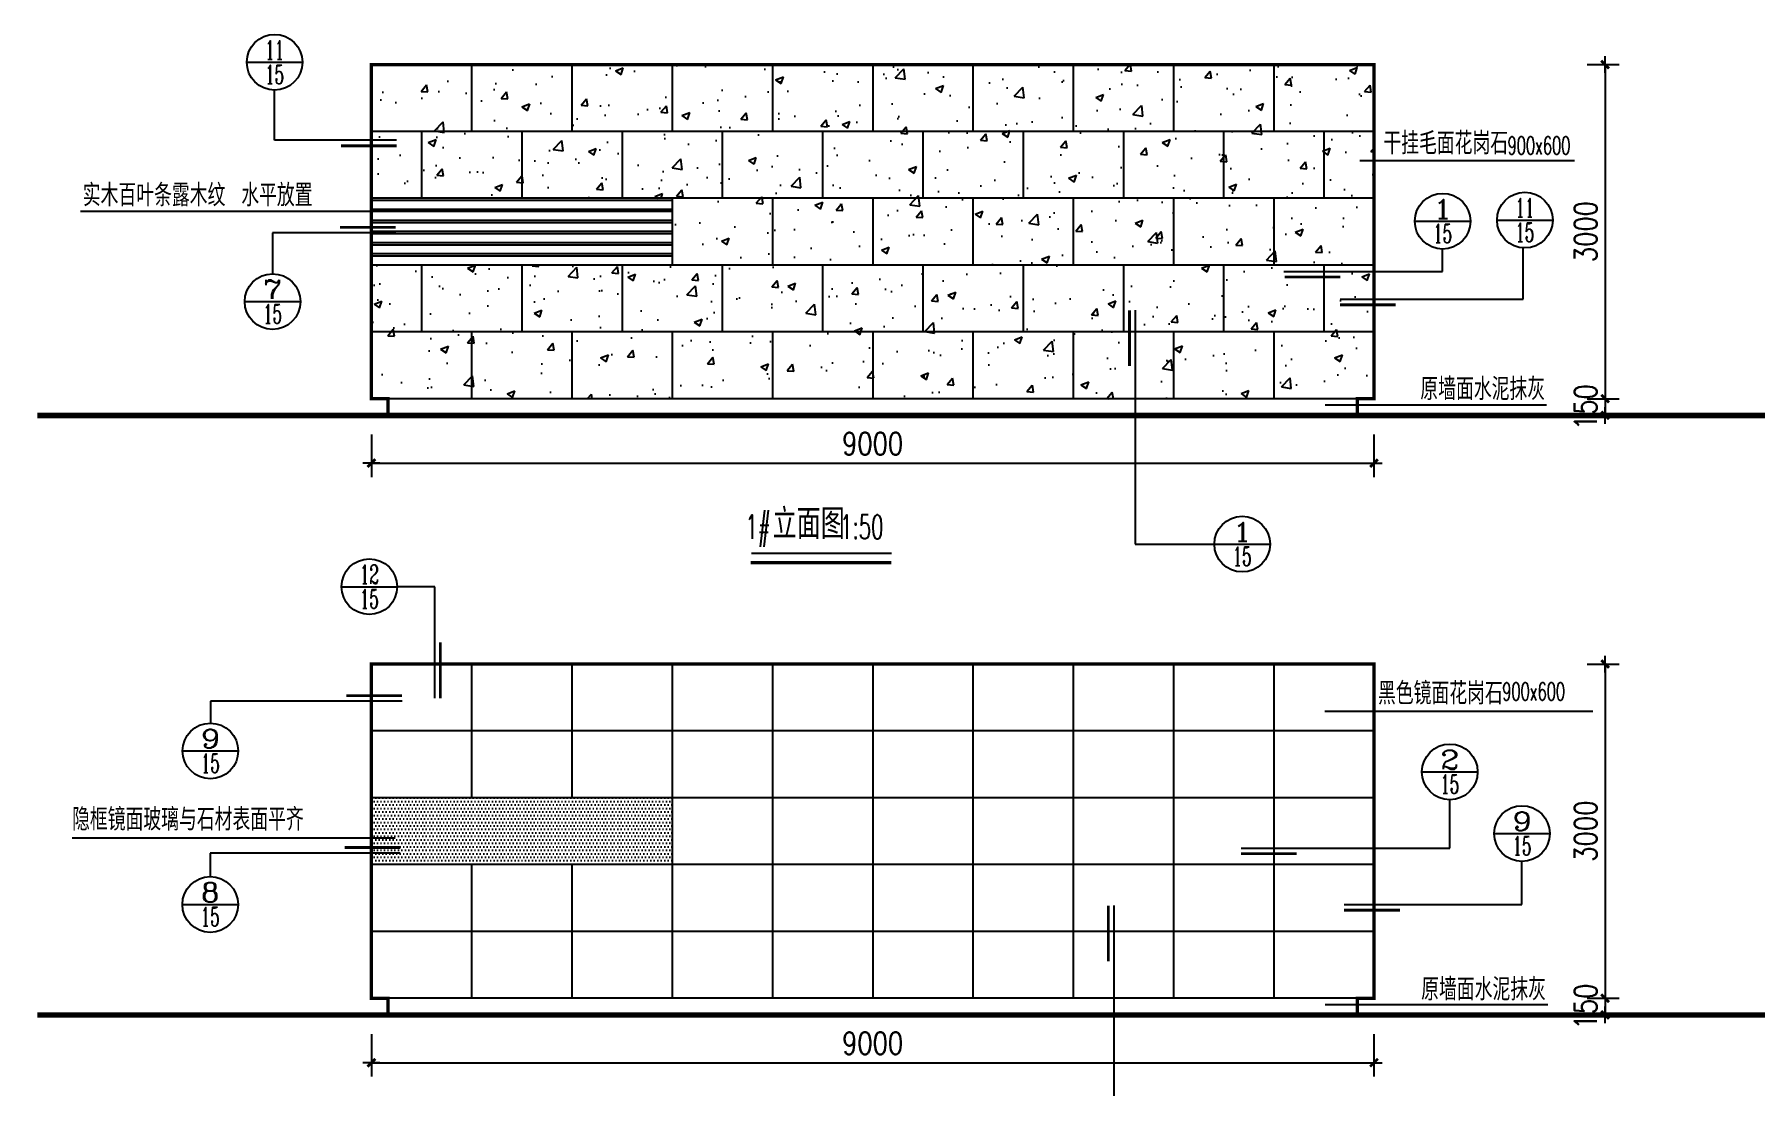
# Model space of a CAD drawing. Extents: x -22561 to 16045, y 153014 to 175987.
# Drawn here: x -22561 to -7111, y 165492 to 174937 of the extents above; entities that cross this region are included whole.
import ezdxf
from ezdxf.enums import TextEntityAlignment as Align

# ---------------------------------------------------------------- set-up
doc = ezdxf.new("R2010")
doc.units = 0
doc.header["$LTSCALE"] = 500
doc.header["$MEASUREMENT"] = 0
doc.header["$PDMODE"] = 34
doc.layers.get('0').update_dxf_attribs({"linetype": 'CONTINUOUS'})
doc.layers.get('DEFPOINTS').update_dxf_attribs({"linetype": 'CONTINUOUS'})
doc.layers.add('L-OBJECT', color=4, linetype='CONTINUOUS')
doc.layers.add('PUB_DIM', color=3, linetype='CONTINUOUS')
doc.styles.add('_HZTXT', font='txt.shx', dxfattribs={"width": 0.8, "bigfont": 'HZTXT.shx'})
doc.styles.add('_ROMANS', font='ROMANS.shx', dxfattribs={"width": 0.6})
doc.styles.add('COMP', font='COMPLEX', dxfattribs={"bigfont": 'hztxt'})
doc.styles.add('DIM_FONT', font='romans.shx', dxfattribs={"width": 0.8, "height": 200, "bigfont": 'hztxt.shx'})
doc.dimstyles.new('DIMB', dxfattribs={"dimtxt": 300, "dimasz": 1, "dimexe": 250, "dimexo": 300, "dimgap": 150, "dimtad": 1, "dimdec": 0, "dimzin": 0, "dimtxsty": 'DIM_FONT', "dimblk": '_DIMX', "dimblk1": '_DIMX', "dimblk2": '_DIMX', "dimcen": 0.09, "dimse2": 1, "dimclrt": 7, "dimazin": 3, "dimtfac": 1, "dimtdec": 0, "dimtix": 1, "dimtmove": 0, "dimatfit": 3, "dimtolj": 1, "dimtzin": 0})

# ---------------------------------------------------------------- blocks, each defined once
blk = doc.blocks.new('_DIMX')
blk.add_line((-150, 0), (150, 0))
at = {"const_width": 50}
blk.add_lwpolyline([(-70, -70), (70, 70)], dxfattribs=at)
blk = doc.blocks.new('*D5')
at = {"color": 0, "linetype": 'BYBLOCK'}
for p, q in [((-8623, 174667), (-8337, 174667)), ((-8462, 174666), (-8462, 171667)), ((-8623, 171667), (-8337, 171667))]:
    blk.add_line(p, q, dxfattribs=at)
at = {"layer": 'DEFPOINTS', "color": 0, "linetype": 'BYBLOCK'}
for p in [(-8773, 174667), (-8773, 171667), (-8462, 171667)]:
    blk.add_point(p, dxfattribs=at)
at = {"color": 0, "linetype": 'BYBLOCK', "xscale": 0.5, "yscale": 0.5, "zscale": 0.5}
for p, rotation in [((-8462, 174667), 90), ((-8462, 171667), 270)]:
    blk.add_blockref('_DIMX', p, dxfattribs=dict(at, rotation=rotation))
at = {"color": 7, "linetype": 'BYBLOCK', "insert": (-8637, 173167), "char_height": 200, "attachment_point": 5, "rotation": 90, "style": 'DIM_FONT'}
blk.add_mtext('\\A1;3000', dxfattribs=at)
blk = doc.blocks.new('*D6')
at = {"color": 0, "linetype": 'BYBLOCK'}
for p, q in [((-8623, 171667), (-8337, 171667)), ((-8462, 171667), (-8462, 171668)), ((-8462, 171667), (-8462, 171517)), ((-8623, 171517), (-8337, 171517)), ((-8462, 171516), (-8462, 171516))]:
    blk.add_line(p, q, dxfattribs=at)
at = {"layer": 'DEFPOINTS', "color": 0, "linetype": 'BYBLOCK'}
for p in [(-8773, 171667), (-8773, 171517), (-8462, 171517)]:
    blk.add_point(p, dxfattribs=at)
at = {"color": 0, "linetype": 'BYBLOCK', "xscale": 0.5, "yscale": 0.5, "zscale": 0.5}
for p, rotation in [((-8462, 171667), 270), ((-8462, 171517), 90)]:
    blk.add_blockref('_DIMX', p, dxfattribs=dict(at, rotation=rotation))
at = {"color": 7, "linetype": 'BYBLOCK', "insert": (-8637, 171592), "char_height": 200, "attachment_point": 5, "rotation": 90, "style": 'DIM_FONT'}
blk.add_mtext('\\A1;150', dxfattribs=at)
blk = doc.blocks.new('*D7')
at = {"color": 0, "linetype": 'BYBLOCK'}
for p, q in [((-19537, 171345), (-19537, 170964)), ((-10537, 171345), (-10537, 170964)), ((-19536, 171089), (-10537, 171089))]:
    blk.add_line(p, q, dxfattribs=at)
at = {"layer": 'DEFPOINTS', "color": 0, "linetype": 'BYBLOCK'}
for p in [(-19537, 171495), (-10537, 171495), (-10537, 171089)]:
    blk.add_point(p, dxfattribs=at)
at = {"color": 0, "linetype": 'BYBLOCK', "xscale": 0.5, "yscale": 0.5, "zscale": 0.5, "rotation": 180}
blk.add_blockref('_DIMX', (-19537, 171089), dxfattribs=at)
at = {"color": 0, "linetype": 'BYBLOCK', "xscale": 0.5, "yscale": 0.5, "zscale": 0.5}
blk.add_blockref('_DIMX', (-10537, 171089), dxfattribs=at)
at = {"color": 7, "linetype": 'BYBLOCK', "insert": (-15037, 171264), "char_height": 200, "attachment_point": 5, "style": 'DIM_FONT'}
blk.add_mtext('\\A1;9000', dxfattribs=at)
blk = doc.blocks.new('*D8')
at = {"color": 0, "linetype": 'BYBLOCK'}
for p, q in [((-8623, 169285), (-8337, 169285)), ((-8462, 169284), (-8462, 166285)), ((-8623, 166285), (-8337, 166285))]:
    blk.add_line(p, q, dxfattribs=at)
at = {"layer": 'DEFPOINTS', "color": 0, "linetype": 'BYBLOCK'}
for p in [(-8773, 169285), (-8773, 166285), (-8462, 166285)]:
    blk.add_point(p, dxfattribs=at)
at = {"color": 0, "linetype": 'BYBLOCK', "xscale": 0.5, "yscale": 0.5, "zscale": 0.5}
for p, rotation in [((-8462, 169285), 90), ((-8462, 166285), 270)]:
    blk.add_blockref('_DIMX', p, dxfattribs=dict(at, rotation=rotation))
at = {"color": 7, "linetype": 'BYBLOCK', "insert": (-8637, 167785), "char_height": 200, "attachment_point": 5, "rotation": 90, "style": 'DIM_FONT'}
blk.add_mtext('\\A1;3000', dxfattribs=at)
blk = doc.blocks.new('*D9')
at = {"color": 0, "linetype": 'BYBLOCK'}
for p, q in [((-8623, 166285), (-8337, 166285)), ((-8462, 166285), (-8462, 166286)), ((-8462, 166285), (-8462, 166135)), ((-8623, 166135), (-8337, 166135)), ((-8462, 166134), (-8462, 166134))]:
    blk.add_line(p, q, dxfattribs=at)
at = {"layer": 'DEFPOINTS', "color": 0, "linetype": 'BYBLOCK'}
for p in [(-8773, 166285), (-8773, 166135), (-8462, 166135)]:
    blk.add_point(p, dxfattribs=at)
at = {"color": 0, "linetype": 'BYBLOCK', "xscale": 0.5, "yscale": 0.5, "zscale": 0.5}
for p, rotation in [((-8462, 166285), 270), ((-8462, 166135), 90)]:
    blk.add_blockref('_DIMX', p, dxfattribs=dict(at, rotation=rotation))
at = {"color": 7, "linetype": 'BYBLOCK', "insert": (-8637, 166210), "char_height": 200, "attachment_point": 5, "rotation": 90, "style": 'DIM_FONT'}
blk.add_mtext('\\A1;150', dxfattribs=at)
blk = doc.blocks.new('*D10')
at = {"color": 0, "linetype": 'BYBLOCK'}
for p, q in [((-19537, 165962), (-19537, 165581)), ((-10537, 165962), (-10537, 165581)), ((-19536, 165706), (-10537, 165706))]:
    blk.add_line(p, q, dxfattribs=at)
at = {"layer": 'DEFPOINTS', "color": 0, "linetype": 'BYBLOCK'}
for p in [(-19537, 166112), (-10537, 166112), (-10537, 165706)]:
    blk.add_point(p, dxfattribs=at)
at = {"color": 0, "linetype": 'BYBLOCK', "xscale": 0.5, "yscale": 0.5, "zscale": 0.5, "rotation": 180}
blk.add_blockref('_DIMX', (-19537, 165706), dxfattribs=at)
at = {"color": 0, "linetype": 'BYBLOCK', "xscale": 0.5, "yscale": 0.5, "zscale": 0.5}
blk.add_blockref('_DIMX', (-10537, 165706), dxfattribs=at)
at = {"color": 7, "linetype": 'BYBLOCK', "insert": (-15037, 165881), "char_height": 200, "attachment_point": 5, "style": 'DIM_FONT'}
blk.add_mtext('\\A1;9000', dxfattribs=at)
blk = doc.blocks.new('_INDEX')
blk.add_line((-0.5, 0), (0.5, 0))
blk.add_circle((0, 0), 0.5)
at = {"style": 'COMP'}
for tag, width, p, p2 in [('1', 2.333333, (-0.17, 0.05), (0.17, 0.05)), ('-', 1.166667, (-0.17, -0.39), (0.17, -0.39))]:
    blk.add_attdef(tag, text='', height=0.34, dxfattribs=dict(at, width=width)).set_placement(p, p2, align=Align.FIT)

msp = doc.modelspace()

# ---------------------------------------------------------------- hatches: boundary and pattern name
at = {"layer": 'L-OBJECT'}
h = msp.add_hatch(dxfattribs=at)
h.set_pattern_fill('AR-CONC', color=256, scale=100, style=0)
h.set_pattern_definition([(50, (74999, 50745.85), (717.2602, -62.7521), [75, -825]), (355, (74999, 50745.85), (-138.7513, 752.192), [60, -660]), (100.4514, (75058.8, 50740.6), (578.5094, 689.4395), [63.7402, -701.142]), (46.1842, (74999, 50945.85), (1067.241, -165.519), [112.5, -1237.5]), (96.6356, (75087.9, 50932.1), (934.663, 974.118), [95.61, -1051.713]), (351.1842, (74999, 50945.8), (934.662, 974.1186), [90, -990]), (21, (75099, 50895.85), (596.907, -402.619), [75, -825]), (326, (75099, 50895.85), (243.3153, 725.15), [60, -660]), (71.4514, (75148.74, 50862.3), (840.2226, 322.5305), [63.7402, -701.142]), (37.5, (74999, 50745.85), (12.15986, 332.89385), [0, -652, 0, -670, 0, -662.5]), (7.5, (74999, 50745.85), (263.0695, 394.4117), [0, -382, 0, -637, 0, -252.5]), (327.5, (74776, 50745.85), (533.82244, -22.55487), [0, -250, 0, -780, 0, -1035]), (317.5, (74676, 50745.85), (583.1862, 100.105), [0, -325, 0, -518, 0, -735])])
h.paths.add_polyline_path([(-18636.5, 174666.6), (-19536.5, 174666.6), (-19536.5, 174066.6), (-18636.5, 174066.6)])
h.paths.add_polyline_path([(-17736.5, 174666.6), (-18636.5, 174666.6), (-18636.5, 174066.6), (-17736.5, 174066.6)])
h.paths.add_polyline_path([(-16836.5, 174666.6), (-17736.5, 174666.6), (-17736.5, 174066.6), (-16836.5, 174066.6)])
h.paths.add_polyline_path([(-15936.5, 174666.6), (-16836.5, 174666.6), (-16836.5, 174066.6), (-15936.5, 174066.6)])
h.paths.add_polyline_path([(-15036.5, 174666.6), (-15936.5, 174666.6), (-15936.5, 174066.6), (-15036.5, 174066.6)])
h.paths.add_polyline_path([(-14136.5, 174666.6), (-15036.5, 174666.6), (-15036.5, 174066.6), (-14136.5, 174066.6)])
h.paths.add_polyline_path([(-13236.5, 174666.6), (-14136.5, 174666.6), (-14136.5, 174066.6), (-13236.5, 174066.6)])
h.paths.add_polyline_path([(-12336.5, 174666.6), (-13236.5, 174666.6), (-13236.5, 174066.6), (-12336.5, 174066.6)])
h.paths.add_polyline_path([(-11436.5, 174666.6), (-12336.5, 174666.6), (-12336.5, 174066.6), (-11436.5, 174066.6)])
h.paths.add_polyline_path([(-10536.5, 174666.6), (-11436.5, 174666.6), (-11436.5, 174066.6), (-10536.5, 174066.6)])
h.paths.add_polyline_path([(-10536.5, 174066.6), (-10986.5, 174066.6), (-10986.5, 173466.6), (-10536.5, 173466.6)])
h.paths.add_polyline_path([(-10986.5, 174066.6), (-11886.5, 174066.6), (-11886.5, 173466.6), (-10986.5, 173466.6)])
h.paths.add_polyline_path([(-11886.5, 174066.6), (-12786.5, 174066.6), (-12786.5, 173466.6), (-11886.5, 173466.6)])
h.paths.add_polyline_path([(-12786.5, 174066.6), (-13686.5, 174066.6), (-13686.5, 173466.6), (-12786.5, 173466.6)])
h.paths.add_polyline_path([(-13686.5, 174066.6), (-14586.5, 174066.6), (-14586.5, 173466.6), (-13686.5, 173466.6)])
h.paths.add_polyline_path([(-14586.5, 174066.6), (-15486.5, 174066.6), (-15486.5, 173466.6), (-14586.5, 173466.6)])
h.paths.add_polyline_path([(-15486.5, 174066.6), (-16386.5, 174066.6), (-16386.5, 173466.6), (-15486.5, 173466.6)])
h.paths.add_polyline_path([(-16386.5, 174066.6), (-17286.5, 174066.6), (-17286.5, 173466.6), (-16386.5, 173466.6)])
h.paths.add_polyline_path([(-17286.5, 174066.6), (-18186.5, 174066.6), (-18186.5, 173466.6), (-17286.5, 173466.6)])
h.paths.add_polyline_path([(-18186.5, 174066.6), (-19086.5, 174066.6), (-19086.5, 173466.6), (-18186.5, 173466.6)])
h.paths.add_polyline_path([(-19086.5, 174066.6), (-19536.5, 174066.6), (-19536.5, 173466.6), (-19086.5, 173466.6)])
h.paths.add_polyline_path([(-15936.5, 173466.6), (-16836.5, 173466.6), (-16836.5, 172866.6), (-15936.5, 172866.6)])
h.paths.add_polyline_path([(-15036.5, 173466.6), (-15936.5, 173466.6), (-15936.5, 172866.6), (-15036.5, 172866.6)])
h.paths.add_polyline_path([(-14136.5, 173466.6), (-15036.5, 173466.6), (-15036.5, 172866.6), (-14136.5, 172866.6)])
h.paths.add_polyline_path([(-13236.5, 173466.6), (-14136.5, 173466.6), (-14136.5, 172866.6), (-13236.5, 172866.6)])
h.paths.add_polyline_path([(-12336.5, 173466.6), (-13236.5, 173466.6), (-13236.5, 172866.6), (-12336.5, 172866.6)])
h.paths.add_polyline_path([(-11436.5, 173466.6), (-12336.5, 173466.6), (-12336.5, 172866.6), (-11436.5, 172866.6)])
h.paths.add_polyline_path([(-10536.5, 173466.6), (-11436.5, 173466.6), (-11436.5, 172866.6), (-10536.5, 172866.6)])
h.paths.add_polyline_path([(-10536.5, 172866.6), (-10986.5, 172866.6), (-10986.5, 172266.6), (-10536.5, 172266.6)])
h.paths.add_polyline_path([(-10986.5, 172866.6), (-11886.5, 172866.6), (-11886.5, 172266.6), (-10986.5, 172266.6)])
h.paths.add_polyline_path([(-10536.5, 172266.6), (-11436.5, 172266.6), (-11436.5, 171666.6), (-10536.5, 171666.6)])
h.paths.add_polyline_path([(-11436.5, 172266.6), (-12336.5, 172266.6), (-12336.5, 171666.6), (-11436.5, 171666.6)])
h.paths.add_polyline_path([(-11886.5, 172866.6), (-12786.5, 172866.6), (-12786.5, 172266.6), (-11886.5, 172266.6)])
h.paths.add_polyline_path([(-12786.5, 172866.6), (-13686.5, 172866.6), (-13686.5, 172266.6), (-12786.5, 172266.6)])
h.paths.add_polyline_path([(-12336.5, 172266.6), (-13236.5, 172266.6), (-13236.5, 171666.6), (-12336.5, 171666.6)])
h.paths.add_polyline_path([(-13236.5, 172266.6), (-14136.5, 172266.6), (-14136.5, 171666.6), (-13236.5, 171666.6)])
h.paths.add_polyline_path([(-13686.5, 172866.6), (-14586.5, 172866.6), (-14586.5, 172266.6), (-13686.5, 172266.6)])
h.paths.add_polyline_path([(-14586.5, 172866.6), (-15486.5, 172866.6), (-15486.5, 172266.6), (-14586.5, 172266.6)])
h.paths.add_polyline_path([(-14136.5, 172266.6), (-15036.5, 172266.6), (-15036.5, 171666.6), (-14136.5, 171666.6)])
h.paths.add_polyline_path([(-15036.5, 172266.6), (-15936.5, 172266.6), (-15936.5, 171666.6), (-15036.5, 171666.6)])
h.paths.add_polyline_path([(-15486.5, 172866.6), (-16386.5, 172866.6), (-16386.5, 172266.6), (-15486.5, 172266.6)])
h.paths.add_polyline_path([(-16386.5, 172866.6), (-17286.5, 172866.6), (-17286.5, 172266.6), (-16386.5, 172266.6)])
h.paths.add_polyline_path([(-15936.5, 172266.6), (-16836.5, 172266.6), (-16836.5, 171666.6), (-15936.5, 171666.6)])
h.paths.add_polyline_path([(-16836.5, 172266.6), (-17736.5, 172266.6), (-17736.5, 171666.6), (-16836.5, 171666.6)])
h.paths.add_polyline_path([(-17286.5, 172866.6), (-18186.5, 172866.6), (-18186.5, 172266.6), (-17286.5, 172266.6)])
h.paths.add_polyline_path([(-18186.5, 172866.6), (-19086.5, 172866.6), (-19086.5, 172266.6), (-18186.5, 172266.6)])
h.paths.add_polyline_path([(-19086.5, 172866.6), (-19536.5, 172866.6), (-19536.5, 172266.6), (-19086.5, 172266.6)])
h.paths.add_polyline_path([(-18636.5, 172266.6), (-19536.5, 172266.6), (-19536.5, 171666.6), (-18636.5, 171666.6)])
h.paths.add_polyline_path([(-17736.5, 172266.6), (-18636.5, 172266.6), (-18636.5, 171666.6), (-17736.5, 171666.6)])
h = msp.add_hatch(dxfattribs=at)
h.set_pattern_fill('DOTS', color=256, scale=500, style=0)
h.set_pattern_definition([(0, (61237.183, 45363.813), (15.625, 31.25), [0, -31.25])])
h.paths.add_polyline_path([(-16836.5, 168084.5), (-19536.5, 168084.5), (-19536.5, 167484.5), (-16836.5, 167484.5)])

# ---------------------------------------------------------------- linework, layer by layer
for p, q in [((-19536.5, 174666.6), (-19536.5, 171666.6)), ((-10536.5, 174666.6), (-19536.5, 174666.6)), ((-18636.5, 174666.6), (-18636.5, 174066.6)), ((-17736.5, 174666.6), (-17736.5, 174066.6)), ((-16836.5, 174666.6), (-16836.5, 174066.6)), ((-15936.5, 174666.6), (-15936.5, 174066.6)), ((-15036.5, 174666.6), (-15036.5, 174066.6)), ((-14136.5, 174666.6), (-14136.5, 174066.6)), ((-13236.5, 174666.6), (-13236.5, 174066.6)), ((-12336.5, 174666.6), (-12336.5, 174066.6)), ((-11436.5, 174666.6), (-11436.5, 174066.6)), ((-10536.5, 174666.6), (-10536.5, 171666.6)), ((-10536.5, 174066.6), (-19536.5, 174066.6)), ((-19086.5, 174066.6), (-19086.5, 173466.6)), ((-18186.5, 174066.6), (-18186.5, 173466.6)), ((-17286.5, 174066.6), (-17286.5, 173466.6)), ((-16386.5, 174066.6), (-16386.5, 173466.6)), ((-15486.5, 174066.6), (-15486.5, 173466.6)), ((-14586.5, 174066.6), (-14586.5, 173466.6)), ((-13686.5, 174066.6), (-13686.5, 173466.6)), ((-12786.5, 174066.6), (-12786.5, 173466.6)), ((-11886.5, 174066.6), (-11886.5, 173466.6)), ((-10986.5, 174066.6), (-10986.5, 173466.6)), ((-10536.5, 173466.6), (-19536.5, 173466.6)), ((-16836.5, 173446.6), (-19536.5, 173446.6)), ((-16836.5, 173366.6), (-19536.5, 173366.6)), ((-16836.5, 173466.6), (-16836.5, 172866.6)), ((-15936.5, 173466.6), (-15936.5, 172866.6)), ((-15036.5, 173466.6), (-15036.5, 172866.6)), ((-14136.5, 173466.6), (-14136.5, 172866.6)), ((-13236.5, 173466.6), (-13236.5, 172866.6)), ((-12336.5, 173466.6), (-12336.5, 172866.6)), ((-11436.5, 173466.6), (-11436.5, 172866.6)), ((-16836.5, 173346.6), (-19536.5, 173346.6)), ((-16836.5, 173266.6), (-19536.5, 173266.6)), ((-16836.5, 173246.6), (-19536.5, 173246.6)), ((-16836.5, 173166.6), (-19536.5, 173166.6)), ((-16836.5, 173146.6), (-19536.5, 173146.6)), ((-16836.5, 173066.6), (-19536.5, 173066.6)), ((-16836.5, 173046.6), (-19536.5, 173046.6)), ((-16836.5, 172966.6), (-19536.5, 172966.6)), ((-16836.5, 172946.6), (-19536.5, 172946.6)), ((-10536.5, 172866.6), (-19536.5, 172866.6)), ((-19086.5, 172866.6), (-19086.5, 172266.6)), ((-18186.5, 172866.6), (-18186.5, 172266.6)), ((-17286.5, 172866.6), (-17286.5, 172266.6)), ((-16386.5, 172866.6), (-16386.5, 172266.6)), ((-15486.5, 172866.6), (-15486.5, 172266.6)), ((-14586.5, 172866.6), (-14586.5, 172266.6)), ((-13686.5, 172866.6), (-13686.5, 172266.6)), ((-12786.5, 172866.6), (-12786.5, 172266.6)), ((-11886.5, 172866.6), (-11886.5, 172266.6)), ((-10986.5, 172866.6), (-10986.5, 172266.6)), ((-10536.5, 172266.6), (-19536.5, 172266.6)), ((-18636.5, 172266.6), (-18636.5, 171666.6)), ((-17736.5, 172266.6), (-17736.5, 171666.6)), ((-16836.5, 172266.6), (-16836.5, 171666.6)), ((-15936.5, 172266.6), (-15936.5, 171666.6)), ((-15036.5, 172266.6), (-15036.5, 171666.6)), ((-14136.5, 172266.6), (-14136.5, 171666.6)), ((-13236.5, 172266.6), (-13236.5, 171666.6)), ((-12336.5, 172266.6), (-12336.5, 171666.6)), ((-11436.5, 172266.6), (-11436.5, 171666.6)), ((-10536.5, 171666.6), (-19536.5, 171666.6)), ((-19386.5, 171666.6), (-19386.5, 171516.6)), ((-10686.5, 171666.6), (-10686.5, 171516.6)), ((-16123.2, 170280.8), (-14868.4, 170280.8)), ((-19536.5, 169284.5), (-19536.5, 166284.5)), ((-10536.5, 169284.5), (-19536.5, 169284.5)), ((-18636.5, 169284.5), (-18636.5, 168084.5)), ((-17736.5, 169284.5), (-17736.5, 168084.5)), ((-16836.5, 169284.5), (-16836.5, 168084.5)), ((-15936.5, 169284.5), (-15936.5, 166284.5)), ((-15036.5, 169284.5), (-15036.5, 166284.5)), ((-14136.5, 169284.5), (-14136.5, 166284.5)), ((-13236.5, 169284.5), (-13236.5, 166284.5)), ((-12336.5, 169284.5), (-12336.5, 166284.5)), ((-11436.5, 169284.5), (-11436.5, 166284.5)), ((-10536.5, 169284.5), (-10536.5, 166284.5)), ((-10536.5, 168684.5), (-19536.5, 168684.5)), ((-10536.5, 168084.5), (-19536.5, 168084.5)), ((-19536.5, 168084.5), (-19536.5, 167484.5)), ((-16836.5, 168084.5), (-16836.5, 167484.5)), ((-10536.5, 167484.5), (-19536.5, 167484.5)), ((-18636.5, 167484.5), (-18636.5, 166284.5)), ((-17736.5, 167484.5), (-17736.5, 166284.5)), ((-16836.5, 167484.5), (-16836.5, 166284.5)), ((-10536.5, 166884.5), (-19536.5, 166884.5)), ((-10536.5, 166284.5), (-19536.5, 166284.5)), ((-19386.5, 166284.5), (-19386.5, 166134.5)), ((-10686.5, 166284.5), (-10686.5, 166134.5))]:
    msp.add_line(p, q, dxfattribs=at)
for points, const_width in [([(-19386.5, 171516.6), (-19386.5, 171666.6), (-19536.5, 171666.6), (-19536.5, 174666.6), (-10536.5, 174666.6), (-10536.5, 171666.6), (-10686.5, 171666.6), (-10686.5, 171516.6)], 30), ([(-22536.4, 171516.6), (15717.3, 171516.6)], 50), ([(-16131.7, 170195.8), (-14868.4, 170195.8)], 30), ([(-19386.5, 166134.5), (-19386.5, 166284.5), (-19536.5, 166284.5), (-19536.5, 169284.5), (-10536.5, 169284.5), (-10536.5, 166284.5), (-10686.5, 166284.5), (-10686.5, 166134.5)], 30), ([(-22536.4, 166134.5), (15717.3, 166134.5)], 50)]:
    msp.add_lwpolyline(points, dxfattribs=dict(at, const_width=const_width))
at = {"layer": 'PUB_DIM'}
for p, q in [((-20405.3, 173986.8), (-20405.3, 174437.3)), ((-19309.9, 173986.8), (-20405.3, 173986.8)), ((-10663, 173804.1), (-8738.2, 173804.1)), ((-22146.4, 173350.1), (-19324.2, 173350.1)), ((-19318.4, 173155.6), (-20423.4, 173155.6)), ((-20423.4, 173155.6), (-20423.4, 172788.5)), ((-9920.4, 172809.6), (-9920.4, 173010.2)), ((-9197.8, 172559.2), (-9197.8, 173015.4)), ((-11339.7, 172809.6), (-9920.4, 172809.6)), ((-12681.5, 172461.6), (-12681.5, 170361.6)), ((-10841.3, 172559.2), (-9197.8, 172559.2)), ((-8987.8, 171608.5), (-10975.9, 171608.5)), ((-12681.5, 170361.6), (-11969.8, 170361.6)), ((-18968.2, 169979.6), (-19305.1, 169979.6)), ((-18968.2, 168978.6), (-18968.2, 169979.6)), ((-19260.5, 168950.3), (-20982.1, 168950.3)), ((-20982.1, 168950.3), (-20982.1, 168754.6)), ((-8573.3, 168860.1), (-10977.2, 168860.1)), ((-9856.4, 167631.9), (-9856.4, 168066.5)), ((-22221.8, 167725.7), (-19324.2, 167725.7)), ((-19277.1, 167587.5), (-20983.1, 167587.5)), ((-20983.1, 167587.5), (-20983.1, 167376.2)), ((-11729.8, 167631.9), (-9856.4, 167631.9)), ((-9208.1, 167125.2), (-9208.1, 167513)), ((-12871.2, 167116.4), (-12871.2, 165055)), ((-10804.7, 167125.2), (-9208.1, 167125.2)), ((-8975.3, 166226.5), (-10975.9, 166226.5))]:
    msp.add_line(p, q, dxfattribs=at)
at = {"layer": 'PUB_DIM', "const_width": 25}
for points in [[(-19309.9, 173936.8), (-19809.9, 173936.8)], [(-19318.4, 173205.6), (-19818.4, 173205.6)], [(-11339.7, 172759.6), (-10839.7, 172759.6)], [(-12731.5, 172461.6), (-12731.5, 171961.6)], [(-10841.3, 172509.2), (-10341.3, 172509.2)], [(-18918.2, 168978.6), (-18918.2, 169478.6)], [(-19260.5, 169000.3), (-19760.5, 169000.3)], [(-19277.1, 167637.5), (-19777.1, 167637.5)], [(-11729.8, 167581.9), (-11229.8, 167581.9)], [(-12921.2, 167116.4), (-12921.2, 166616.4)], [(-10804.7, 167075.2), (-10304.7, 167075.2)]]:
    msp.add_lwpolyline(points, dxfattribs=at)

# ---------------------------------------------------------------- block references
at = {"layer": 'PUB_DIM'}
ref = msp.add_blockref('_INDEX', (-20405.3, 174687.3), dxfattribs=dict(at, xscale=500, yscale=500, zscale=500))
ref.add_attrib('1', '11', dxfattribs={"layer": '0', "height": 170, "style": 'COMP', "width": 0.875}).set_placement((-20490.3, 174712.3), (-20320.3, 174712.3), align=Align.FIT)
ref.add_attrib('-', '15', dxfattribs={"layer": '0', "height": 170, "style": 'COMP', "width": 0.724138}).set_placement((-20490.3, 174492.3), (-20320.3, 174492.3), align=Align.FIT)
ref = msp.add_blockref('_INDEX', (-9920.4, 173260.2), dxfattribs=dict(at, xscale=500, yscale=500, zscale=500))
ref.add_attrib('1', '1', dxfattribs={"layer": '0', "height": 170, "style": 'COMP', "width": 2.333333}).set_placement((-10005.4, 173285.2), (-9835.4, 173285.2), align=Align.FIT)
ref.add_attrib('-', '15', dxfattribs={"layer": '0', "height": 170, "style": 'COMP', "width": 0.724138}).set_placement((-10005.4, 173065.2), (-9835.4, 173065.2), align=Align.FIT)
ref = msp.add_blockref('_INDEX', (-9182.5, 173270.5), dxfattribs=dict(at, xscale=500, yscale=500, zscale=500))
ref.add_attrib('1', '11', dxfattribs={"layer": '0', "height": 170, "style": 'COMP', "width": 0.875}).set_placement((-9267.5, 173295.5), (-9097.5, 173295.5), align=Align.FIT)
ref.add_attrib('-', '15', dxfattribs={"layer": '0', "height": 170, "style": 'COMP', "width": 0.724138}).set_placement((-9267.5, 173075.5), (-9097.5, 173075.5), align=Align.FIT)
ref = msp.add_blockref('_INDEX', (-20423.4, 172538.5), dxfattribs=dict(at, xscale=500, yscale=500, zscale=500))
ref.add_attrib('1', '7', dxfattribs={"layer": '0', "height": 170, "style": 'COMP', "width": 1.5}).set_placement((-20508.4, 172563.5), (-20338.4, 172563.5), align=Align.FIT)
ref.add_attrib('-', '15', dxfattribs={"layer": '0', "height": 170, "style": 'COMP', "width": 0.724138}).set_placement((-20508.4, 172343.5), (-20338.4, 172343.5), align=Align.FIT)
ref = msp.add_blockref('_INDEX', (-11719.8, 170361.6), dxfattribs=dict(at, xscale=500, yscale=500, zscale=500))
ref.add_attrib('1', '1', dxfattribs={"layer": '0', "height": 170, "style": 'COMP', "width": 2.333333}).set_placement((-11804.8, 170386.6), (-11634.8, 170386.6), align=Align.FIT)
ref.add_attrib('-', '15', dxfattribs={"layer": '0', "height": 170, "style": 'COMP', "width": 0.724138}).set_placement((-11804.8, 170166.6), (-11634.8, 170166.6), align=Align.FIT)
ref = msp.add_blockref('_INDEX', (-19555.1, 169979.6), dxfattribs=dict(at, xscale=500, yscale=500, zscale=500))
ref.add_attrib('1', '12', dxfattribs={"layer": '0', "height": 170, "style": 'COMP', "width": 0.724138}).set_placement((-19640.1, 170004.6), (-19470.1, 170004.6), align=Align.FIT)
ref.add_attrib('-', '15', dxfattribs={"layer": '0', "height": 170, "style": 'COMP', "width": 0.724138}).set_placement((-19640.1, 169784.6), (-19470.1, 169784.6), align=Align.FIT)
ref = msp.add_blockref('_INDEX', (-20982.1, 168504.6), dxfattribs=dict(at, xscale=500, yscale=500, zscale=500))
ref.add_attrib('1', '9', dxfattribs={"layer": '0', "height": 170, "style": 'COMP', "width": 1.5}).set_placement((-21067.1, 168529.6), (-20897.1, 168529.6), align=Align.FIT)
ref.add_attrib('-', '15', dxfattribs={"layer": '0', "height": 170, "style": 'COMP', "width": 0.724138}).set_placement((-21067.1, 168309.6), (-20897.1, 168309.6), align=Align.FIT)
ref = msp.add_blockref('_INDEX', (-9856.4, 168316.5), dxfattribs=dict(at, xscale=500, yscale=500, zscale=500))
ref.add_attrib('1', '2', dxfattribs={"layer": '0', "height": 170, "style": 'COMP', "width": 1.5}).set_placement((-9941.4, 168341.5), (-9771.4, 168341.5), align=Align.FIT)
ref.add_attrib('-', '15', dxfattribs={"layer": '0', "height": 170, "style": 'COMP', "width": 0.724138}).set_placement((-9941.4, 168121.5), (-9771.4, 168121.5), align=Align.FIT)
ref = msp.add_blockref('_INDEX', (-9208.1, 167763), dxfattribs=dict(at, xscale=500, yscale=500, zscale=500))
ref.add_attrib('1', '9', dxfattribs={"layer": '0', "height": 170, "style": 'COMP', "width": 1.5}).set_placement((-9293.1, 167788), (-9123.1, 167788), align=Align.FIT)
ref.add_attrib('-', '15', dxfattribs={"layer": '0', "height": 170, "style": 'COMP', "width": 0.724138}).set_placement((-9293.1, 167568), (-9123.1, 167568), align=Align.FIT)
ref = msp.add_blockref('_INDEX', (-20983.1, 167126.2), dxfattribs=dict(at, xscale=500, yscale=500, zscale=500))
ref.add_attrib('1', '8', dxfattribs={"layer": '0', "height": 170, "style": 'COMP', "width": 1.5}).set_placement((-21068.1, 167151.2), (-20898.1, 167151.2), align=Align.FIT)
ref.add_attrib('-', '15', dxfattribs={"layer": '0', "height": 170, "style": 'COMP', "width": 0.724138}).set_placement((-21068.1, 166931.2), (-20898.1, 166931.2), align=Align.FIT)

# ---------------------------------------------------------------- texts
at = {"layer": 'L-OBJECT'}
for s, height, style, width, p in [('干挂毛面花岗石', 200, '_HZTXT', 0.8, (-10452.6, 173860.1)), ('900x600', 160, '_ROMANS', 0.6, (-9337.2, 173860.1)), ('实木百叶条露木纹 水平放置', 200, '_HZTXT', 0.8, (-22127.3, 173393.8)), ('原墙面水泥抹灰', 200, '_HZTXT', 0.8, (-10120.6, 171654.5)), ('1#', 216, '_ROMANS', 0.6, (-16180.1, 170408.2)), ('立面图 ', 270, '_HZTXT', 0.8, (-15934.9, 170408.2)), ('1:50', 216, '_ROMANS', 0.6, (-15328.6, 170408.2)), ('黑色镜面花岗石', 200, '_HZTXT', 0.8, (-10500.8, 168922)), ('900x600', 160, '_ROMANS', 0.6, (-9385.3, 168958.8)), ('隐框镜面玻璃与石材表面平齐', 200, '_HZTXT', 0.8, (-22223.6, 167790.3)), ('原墙面水泥抹灰', 200, '_HZTXT', 0.8, (-10113, 166265.1))]:
    msp.add_text(s, height=height, dxfattribs=dict(at, style=style, width=width)).set_placement(p)

# ---------------------------------------------------------------- dimensions: what is measured, and where the dimension line sits
at = {"layer": 'PUB_DIM'}
for base, p1, p2, picture, middle in [((-8462.4, 171666.6), (-8772.8, 174666.6), (-8772.8, 171666.6), '*D5', (-8637.4, 173166.6)), ((-8462.4, 171516.6), (-8772.8, 171666.6), (-8772.8, 171516.6), '*D6', (-8637.4, 171591.6)), ((-8462.4, 166284.5), (-8772.8, 169284.5), (-8772.8, 166284.5), '*D8', (-8637.4, 167784.5)), ((-8462.4, 166134.5), (-8772.8, 166284.5), (-8772.8, 166134.5), '*D9', (-8637.4, 166209.5))]:
    dim = msp.add_linear_dim(base=base, p1=p1, p2=p2, angle=90, dimstyle='DIMB', override={"dimscale": 0.5, "dimblk1": '_DIMX', "dimblk2": '_DIMX', "dimsah": 1, "dimse2": 0}, dxfattribs=at)
    dim.commit()
    dim.dimension.update_dxf_attribs({"geometry": picture, "text_midpoint": middle})
for base, p1, p2, picture, middle in [((-10536.5, 171088.5), (-19536.5, 171494.5), (-10536.5, 171494.5), '*D7', (-15036.5, 171263.5)), ((-10536.5, 165706.5), (-19536.5, 166112.5), (-10536.5, 166112.5), '*D10', (-15036.5, 165881.5))]:
    dim = msp.add_linear_dim(base=base, p1=p1, p2=p2, dimstyle='DIMB', override={"dimscale": 0.5, "dimblk1": '_DIMX', "dimblk2": '_DIMX', "dimsah": 1, "dimse2": 0}, dxfattribs=at)
    dim.commit()
    dim.dimension.update_dxf_attribs({"geometry": picture, "text_midpoint": middle})

doc.saveas('drawing.dxf')
